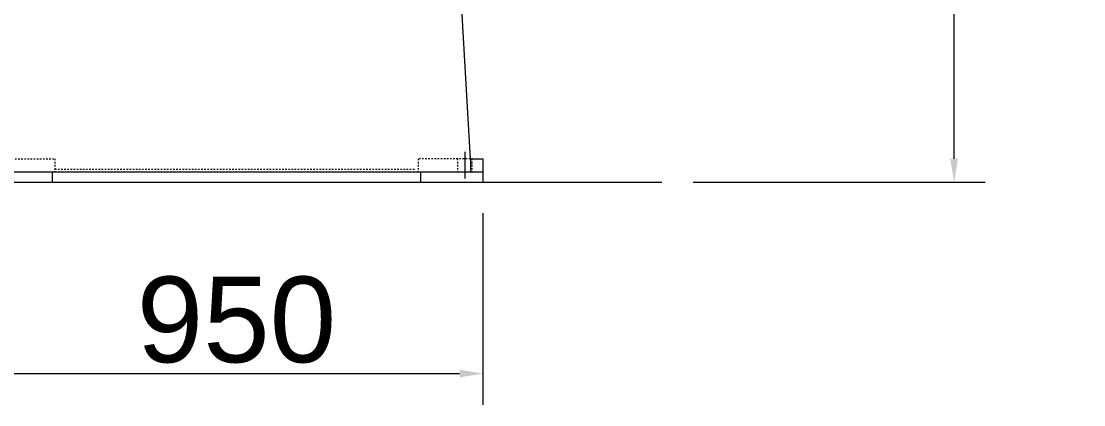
# Model space of a CAD drawing. Header units: millimetres. Extents: x 2 to 559190, y 2 to 426051.
# Drawn here: x 114093 to 166118, y 45478 to 64232 of the extents above; entities that cross this region are included whole.
import ezdxf

# ---------------------------------------------------------------- set-up
doc = ezdxf.new("R2010")
doc.units = ezdxf.units.MM
doc.header["$LTSCALE"] = 25.4
doc.linetypes.add('CENTER', pattern=[50.8, 31.75, -6.35, 6.35, -6.35])
doc.linetypes.add('EB_DASH', pattern=[6, 3, -3])
doc.layers.get('Defpoints').update_dxf_attribs({"lineweight": 5})
for name, color, linetype, lineweight in [('CAXA0', 7, 'Continuous', 5), ('CAXA1', 5, 'CENTER', 5), ('CAXA2', 6, 'EB_DASH', 5)]:
    doc.layers.add(name, color=color, linetype=linetype, lineweight=lineweight)
doc.styles.add('Roman', font='arial.ttf')
doc.styles.get("Standard").update_dxf_attribs({"font": 'arial.ttf'})
doc.dimstyles.new('ISO-25', dxfattribs={"dimscale": 30, "dimtxt": 38.1, "dimasz": 38.1, "dimexe": 50.8, "dimexo": 50.8, "dimgap": 15.875, "dimtad": 1, "dimtih": 1, "dimtoh": 1, "dimdec": 1, "dimlfac": 0.03937, "dimdsep": 46, "dimtxsty": 'Standard', "dimcen": 63.5, "dimclrd": 7, "dimclre": 7, "dimclrt": 7, "dimadec": 0, "dimazin": 0, "dimtfac": 1, "dimtdec": 1, "dimtmove": 0, "dimatfit": 3, "dimfxl": 25.4, "dimlwd": 5, "dimlwe": 5, "dimarcsym": 0})

# ---------------------------------------------------------------- blocks, each defined once
blk = doc.blocks.new('*D15')
at = {"color": 7, "linetype": 'Continuous', "lineweight": 5, "transparency": 16777216}
for p, q in [((112566, 54844), (112566, 45478)), ((136696, 54844), (136696, 45478)), ((113709, 47002), (135553, 47002))]:
    blk.add_line(p, q, dxfattribs=at)
at = {"color": 7, "transparency": 16777216}
for points in [[(113709, 47192), (113709, 46811), (112566, 47002)], [(135553, 47192), (135553, 46811), (136696, 47002)]]:
    blk.add_solid(points, dxfattribs=at)
at = {"layer": 'Defpoints', "color": 0, "transparency": 16777216}
for p in [(112566, 56368), (136696, 56368), (136696, 47002)]:
    blk.add_point(p, dxfattribs=at)
at = {"color": 7, "lineweight": 5, "transparency": 16777216, "insert": (124631, 49618), "char_height": 4191, "attachment_point": 5, "style": 'Roman'}
blk.add_mtext('950', dxfattribs=at)
blk = doc.blocks.new('*D16')
at = {"color": 7, "linetype": 'Continuous', "lineweight": 5, "transparency": 16777216}
for p, q in [((145885, 125962), (161295, 125962)), ((159771, 124819), (159771, 93781)), ((159771, 57511), (159771, 88549)), ((146985, 56368), (161295, 56368))]:
    blk.add_line(p, q, dxfattribs=at)
at = {"color": 7, "transparency": 16777216}
for points in [[(159581, 124819), (159962, 124819), (159771, 125962)], [(159581, 57511), (159962, 57511), (159771, 56368)]]:
    blk.add_solid(points, dxfattribs=at)
at = {"layer": 'Defpoints', "color": 0, "transparency": 16777216}
for p in [(144361, 125962), (159771, 125962), (145461, 56368)]:
    blk.add_point(p, dxfattribs=at)
at = {"color": 7, "lineweight": 5, "transparency": 16777216, "insert": (159771, 91165), "char_height": 4191, "attachment_point": 5, "style": 'Roman'}
blk.add_mtext('2740', dxfattribs=at)

msp = doc.modelspace()

# ---------------------------------------------------------------- linework, layer by layer
at = {"color": 7, "lineweight": 5}
for p, q in [((115613.77, 56876.39), (115613.77, 56368.39)), ((133647.77, 56876.39), (133647.77, 56368.39)), ((136695.77, 56876.39), (136695.77, 56368.39))]:
    msp.add_line(p, q, dxfattribs=at)
at = {"layer": 'CAXA0', "color": 7, "linetype": 'Continuous', "lineweight": 5}
for p, q in [((135478.41, 67798.38), (136080.8, 57511.39)), ((136080.8, 57511.39), (136695.77, 57511.39)), ((136086.17, 57511.39), (136086.17, 56876.39)), ((136695.77, 57511.39), (136695.77, 56876.39)), ((112565.77, 56876.39), (136695.77, 56876.39)), ((105626.07, 56368.39), (145460.68, 56368.39))]:
    msp.add_line(p, q, dxfattribs=at)
at = {"layer": 'CAXA1', "linetype": 'CENTER', "lineweight": 5, "ltscale": 3}
msp.add_line((135806.77, 57842.06), (135806.77, 56548.55), dxfattribs=at)
at = {"layer": 'CAXA2', "color": 7, "linetype": 'EB_DASH', "lineweight": 5}
for p, q in [((113180.75, 57511.39), (115740.77, 57511.39)), ((115740.77, 57511.39), (115740.77, 56876.39)), ((136080.8, 57511.39), (133520.77, 57511.39)), ((133520.77, 57511.39), (133520.77, 56876.39)), ((135451.17, 57511.39), (135451.17, 56876.39)), ((136162.37, 57511.39), (136162.37, 56876.39)), ((115740.77, 57003.39), (133393.77, 57003.39))]:
    msp.add_line(p, q, dxfattribs=at)

# ---------------------------------------------------------------- dimensions: what is measured, and where the dimension line sits
at = {"color": 7, "lineweight": 5}
dim = msp.add_linear_dim(base=(159771.32, 125962.21), p1=(145460.68, 56368.39), p2=(144360.9, 125962.21), angle=90, dimstyle='ISO-25', override={"dimscale": 30, "dimtxt": 139.7, "dimdec": 0, "dimpost": '\\X', "dimtxsty": 'Roman', "dimtmove": 1}, dxfattribs=at)
dim.commit()
dim.dimension.update_dxf_attribs({"geometry": '*D16', "text_midpoint": (159771.32, 91165.3), "dimtype": 160})
dim = msp.add_linear_dim(base=(136695.77, 47001.68), p1=(112565.77, 56368.39), p2=(136695.77, 56368.39), dimstyle='ISO-25', override={"dimscale": 30, "dimtxt": 139.7, "dimpost": '\\X', "dimtxsty": 'Roman', "dimtmove": 1}, dxfattribs=at)
dim.commit()
dim.dimension.update_dxf_attribs({"geometry": '*D15', "text_midpoint": (124630.77, 47001.68), "dimtype": 160})

doc.saveas('drawing.dxf')
